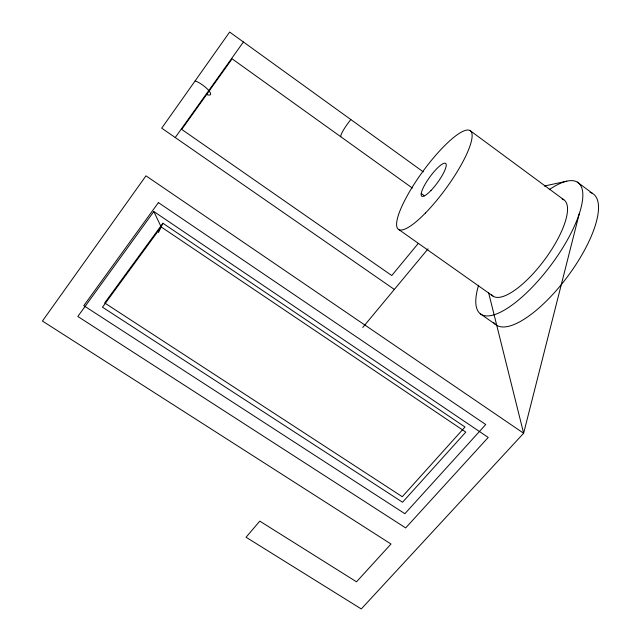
<?xml version="1.0" encoding="UTF-8"?>
<svg xmlns="http://www.w3.org/2000/svg" width="641" height="641" viewBox="0 0 641 641"><rect width="100%" height="100%" fill="white"/><g stroke="black" fill="none" stroke-linecap="round" stroke-linejoin="round"><path stroke-width="0.96" d="M340.772 136.741L340.844 135.82A13.269 1.971 -54.4 0 1 348.88 122.086L350.827 119.546M579.2 213.974L523.633 433.252L361.284 608.95L246.048 537.238L259.789 521.133L356.516 581.812L390.994 544.017L42.442 321.045L145.972 175.834L523.633 433.252L488.658 292.897M158.471 232.555L162.91 223.252L464.997 427.002L402.268 496.711L104.675 302.953L162.91 223.252M175.233 137.535L243.412 41.986M153.832 211.53L77.817 316.462L405.665 527.928L488.218 437.426L153.832 211.53L161.155 226.93L465.807 432.106L402.556 502.24L102.48 307.199L161.155 226.93M418.269 243.42L391.763 275.534L181.732 129.41L232.114 58.828L412.307 188.029M362.75 327.487L428.06 248.836M544.313 186.034L566.764 181.195M394.351 289.436L161.716 128.168L229.654 32.05L423.292 171.868M480.293 313.786L495.701 324.578M398.502 229.342L492.929 296.046M421.217 193.478L424.382 195.753M470.109 130.596L563.856 199.784M577.317 182.108L592.572 193.454M195.144 80.878A11.899 3.197 35.7 0 1 208.814 90.557A11.899 3.197 35.7 0 1 206.626 94.531M549.217 189.656A81.808 27.411 -53.4 0 1 579.376 213.445A81.808 27.411 -53.4 0 1 511.278 305.613A81.808 27.411 -53.4 0 1 478.563 285.285M589.984 192.348A81.543 28.637 -53.3 0 1 568.311 275.566A81.543 28.637 -53.3 0 1 493.778 322.615M562.101 198.934A59.789 20.007 -53.4 0 1 544.978 259.252A59.789 20.007 -53.4 0 1 491.527 294.732M158.407 202.612L83.803 305.677L404.88 513.705L485.734 424.534L158.407 202.612M425.464 212.996A60.991 14.35 -53.9 0 0 470.566 130.948A60.991 14.35 -53.9 0 0 407.043 196.074A60.991 14.35 -53.9 0 0 425.464 212.996M431 190.481A20.304 4.775 -53.9 0 0 445.639 163.407A20.304 4.775 -53.9 0 0 424.382 185.537A20.304 4.775 -53.9 0 0 431 190.481"/></g></svg>
